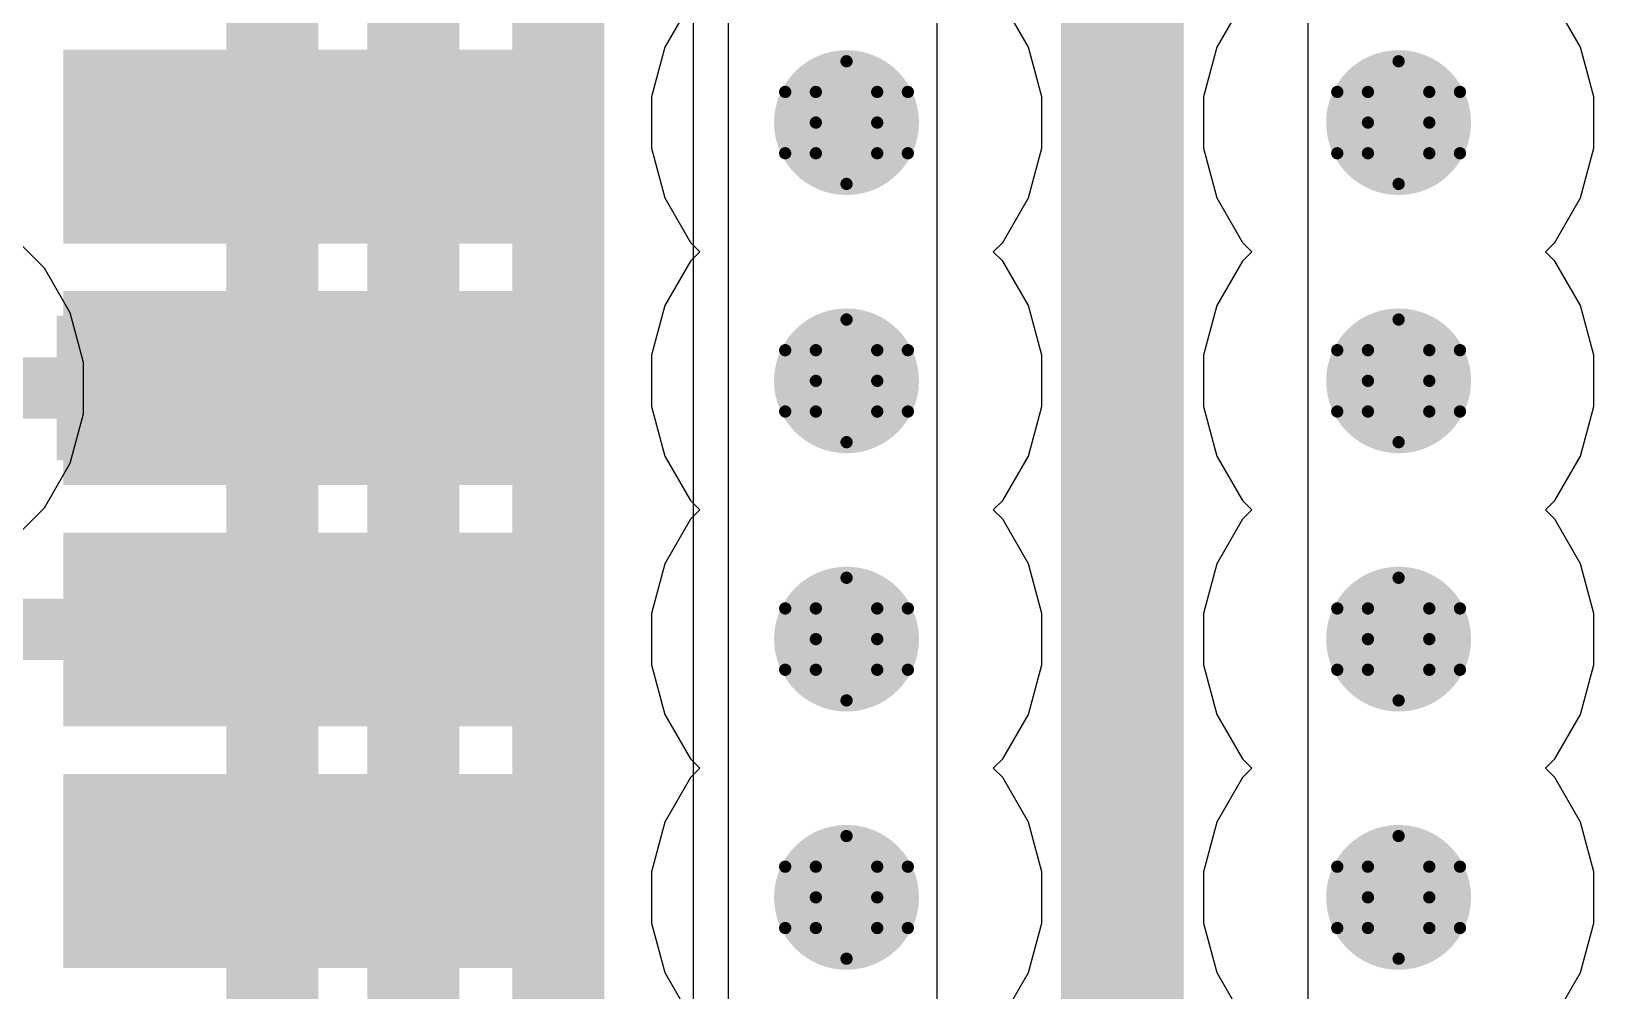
# Model space of a CAD drawing. Header units: inches. Extents: x -3 to 5437, y -3 to 5435.
# Drawn here: x 72.14 to 78.61, y 105.24 to 109.22 of the extents above; entities that cross this region are included whole.
import ezdxf

# ---------------------------------------------------------------- set-up
doc = ezdxf.new("R2010")
doc.units = ezdxf.units.IN
for name, color, linetype in [('Bottom Layer', 5, 'Continuous'), ('Drill Drawing', 1, 'Continuous'), ('GND', 16, 'Continuous'), ('PWR', 76, 'Continuous'), ('Top Layer', 1, 'Continuous'), ('Top Paste', 8, 'Continuous'), ('Top Solder', 216, 'Continuous'), ('Via Holes', 16, 'Continuous')]:
    doc.layers.add(name, color=color, linetype=linetype)

# ---------------------------------------------------------------- blocks, each defined once
blk = doc.blocks.new('A7672E__FASE__68')
at = {"layer": 'Top Layer'}
for points in [[(-10.69999892, 11.00000086), (-11.29999772, 11.00000086), (-11.29999772, 13.00000194), (-10.69999892, 13.00000194)], [(-9.69999838, 11.00000086), (-10.29999718, 11.00000086), (-10.29999718, 13.00000194), (-9.69999838, 13.00000194)], [(-8.699997839999998, 11.00000086), (-9.29999664, 11.00000086), (-9.29999664, 13.00000194), (-8.699997839999998, 13.00000194)], [(-7.6999973, 11.00000086), (-8.2999961, 11.00000086), (-8.2999961, 13.00000194), (-7.6999973, 13.00000194)]]:
    blk.add_hatch(color=1, dxfattribs=at).paths.add_polyline_path(points)
at = {"layer": 'Top Paste'}
for points in [[(-10.69999892, 11.00000086), (-11.29999772, 11.00000086), (-11.29999772, 13.00000194), (-10.69999892, 13.00000194)], [(-9.69999838, 11.00000086), (-10.29999718, 11.00000086), (-10.29999718, 13.00000194), (-9.69999838, 13.00000194)], [(-8.699997839999998, 11.00000086), (-9.29999664, 11.00000086), (-9.29999664, 13.00000194), (-8.699997839999998, 13.00000194)], [(-7.6999973, 11.00000086), (-8.2999961, 11.00000086), (-8.2999961, 13.00000194), (-7.6999973, 13.00000194)]]:
    blk.add_hatch(color=8, dxfattribs=at).paths.add_polyline_path(points)
at = {"layer": 'Top Solder'}
for points in [[(-10.59839892, 10.89840086), (-11.40159772, 10.89840086), (-11.40159772, 13.10160194), (-10.59839892, 13.10160194)], [(-9.598398379999999, 10.89840086), (-10.40159718, 10.89840086), (-10.40159718, 13.10160194), (-9.598398379999999, 13.10160194)], [(-8.598397839999999, 10.89840086), (-9.40159664, 10.89840086), (-9.40159664, 13.10160194), (-8.598397839999999, 13.10160194)], [(-7.5983973, 10.89840086), (-8.401596099999999, 10.89840086), (-8.401596099999999, 13.10160194), (-7.5983973, 13.10160194)]]:
    blk.add_hatch(color=216, dxfattribs=at).paths.add_polyline_path(points)

msp = doc.modelspace()

# ---------------------------------------------------------------- hatches: boundary and pattern name
at = {"layer": 'Bottom Layer'}
h = msp.add_hatch(color=5, dxfattribs=at)
edge = h.paths.add_edge_path()
edge.add_arc((75.51419999999999, 108.83947752), 0.2999994, 0, 360)
h = msp.add_hatch(color=5, dxfattribs=at)
edge = h.paths.add_edge_path()
edge.add_arc((77.8002, 108.83947752), 0.2999994, 0, 360)
h = msp.add_hatch(color=5, dxfattribs=at)
edge = h.paths.add_edge_path()
edge.add_arc((75.51419999999999, 107.76980224), 0.2999994, 0, 360)
h = msp.add_hatch(color=5, dxfattribs=at)
edge = h.paths.add_edge_path()
edge.add_arc((77.8002, 107.76980224), 0.2999994, 0, 360)
h = msp.add_hatch(color=5, dxfattribs=at)
edge = h.paths.add_edge_path()
edge.add_arc((75.51419999999999, 106.70012696), 0.2999994, 0, 360)
h = msp.add_hatch(color=5, dxfattribs=at)
edge = h.paths.add_edge_path()
edge.add_arc((77.8002, 106.70012696), 0.2999994, 0, 360)
h = msp.add_hatch(color=5, dxfattribs=at)
edge = h.paths.add_edge_path()
edge.add_arc((75.51419999999999, 105.63045168), 0.2999994, 0, 360)
h = msp.add_hatch(color=5, dxfattribs=at)
edge = h.paths.add_edge_path()
edge.add_arc((77.8002, 105.63045168), 0.2999994, 0, 360)
at = {"layer": 'GND'}
h = msp.add_hatch(color=16, dxfattribs=at)
edge = h.paths.add_edge_path()
edge.add_arc((75.51419999999999, 108.83947752), 0.2999994, 0, 360)
h = msp.add_hatch(color=16, dxfattribs=at)
edge = h.paths.add_edge_path()
edge.add_arc((77.8002, 108.83947752), 0.2999994, 0, 360)
h = msp.add_hatch(color=16, dxfattribs=at)
edge = h.paths.add_edge_path()
edge.add_arc((75.51419999999999, 107.76980224), 0.2999994, 0, 360)
h = msp.add_hatch(color=16, dxfattribs=at)
edge = h.paths.add_edge_path()
edge.add_arc((77.8002, 107.76980224), 0.2999994, 0, 360)
h = msp.add_hatch(color=16, dxfattribs=at)
edge = h.paths.add_edge_path()
edge.add_arc((75.51419999999999, 106.70012696), 0.2999994, 0, 360)
h = msp.add_hatch(color=16, dxfattribs=at)
edge = h.paths.add_edge_path()
edge.add_arc((77.8002, 106.70012696), 0.2999994, 0, 360)
h = msp.add_hatch(color=16, dxfattribs=at)
edge = h.paths.add_edge_path()
edge.add_arc((75.51419999999999, 105.63045168), 0.2999994, 0, 360)
h = msp.add_hatch(color=16, dxfattribs=at)
edge = h.paths.add_edge_path()
edge.add_arc((77.8002, 105.63045168), 0.2999994, 0, 360)
at = {"layer": 'PWR'}
h = msp.add_hatch(color=76, dxfattribs=at)
edge = h.paths.add_edge_path()
edge.add_arc((75.51419999999999, 108.83947752), 0.2999994, 0, 360)
h = msp.add_hatch(color=76, dxfattribs=at)
edge = h.paths.add_edge_path()
edge.add_arc((77.8002, 108.83947752), 0.2999994, 0, 360)
h = msp.add_hatch(color=76, dxfattribs=at)
edge = h.paths.add_edge_path()
edge.add_arc((75.51419999999999, 107.76980224), 0.2999994, 0, 360)
h = msp.add_hatch(color=76, dxfattribs=at)
edge = h.paths.add_edge_path()
edge.add_arc((77.8002, 107.76980224), 0.2999994, 0, 360)
h = msp.add_hatch(color=76, dxfattribs=at)
edge = h.paths.add_edge_path()
edge.add_arc((75.51419999999999, 106.70012696), 0.2999994, 0, 360)
h = msp.add_hatch(color=76, dxfattribs=at)
edge = h.paths.add_edge_path()
edge.add_arc((77.8002, 106.70012696), 0.2999994, 0, 360)
h = msp.add_hatch(color=76, dxfattribs=at)
edge = h.paths.add_edge_path()
edge.add_arc((75.51419999999999, 105.63045168), 0.2999994, 0, 360)
h = msp.add_hatch(color=76, dxfattribs=at)
edge = h.paths.add_edge_path()
edge.add_arc((77.8002, 105.63045168), 0.2999994, 0, 360)
at = {"layer": 'Top Layer'}
h = msp.add_hatch(color=1, dxfattribs=at)
edge = h.paths.add_edge_path()
edge.add_arc((75.51419999999999, 108.83947752), 0.2999994, 0, 360)
h = msp.add_hatch(color=1, dxfattribs=at)
edge = h.paths.add_edge_path()
edge.add_arc((77.8002, 108.83947752), 0.2999994, 0, 360)
h = msp.add_hatch(color=1, dxfattribs=at)
edge = h.paths.add_edge_path()
edge.add_arc((75.51419999999999, 107.76980224), 0.2999994, 0, 360)
h = msp.add_hatch(color=1, dxfattribs=at)
edge = h.paths.add_edge_path()
edge.add_arc((77.8002, 107.76980224), 0.2999994, 0, 360)
msp.add_hatch(color=1, dxfattribs=at).paths.add_polyline_path([(72.24423448, 108.04007602), (72.24423448, 107.44007722), (73.37303587999999, 107.44007722), (73.37303587999999, 108.04007602)])
h = msp.add_hatch(color=1, dxfattribs=at)
edge = h.paths.add_edge_path()
edge.add_arc((75.51419999999999, 106.70012696), 0.2999994, 0, 360)
h = msp.add_hatch(color=1, dxfattribs=at)
edge = h.paths.add_edge_path()
edge.add_arc((77.8002, 106.70012696), 0.2999994, 0, 360)
h = msp.add_hatch(color=1, dxfattribs=at)
edge = h.paths.add_edge_path()
edge.add_arc((75.51419999999999, 105.63045168), 0.2999994, 0, 360)
h = msp.add_hatch(color=1, dxfattribs=at)
edge = h.paths.add_edge_path()
edge.add_arc((77.8002, 105.63045168), 0.2999994, 0, 360)
at = {"layer": 'Via Holes'}
h = msp.add_hatch(color=7, dxfattribs=at)
edge = h.paths.add_edge_path()
edge.add_arc((75.51419999999999, 108.83947752), 0.1499997, 0, 360)
h = msp.add_hatch(color=7, dxfattribs=at)
edge = h.paths.add_edge_path()
edge.add_arc((77.8002, 108.83947752), 0.1499997, 0, 360)
h = msp.add_hatch(color=7, dxfattribs=at)
edge = h.paths.add_edge_path()
edge.add_arc((75.51419999999999, 107.76980224), 0.1499997, 0, 360)
h = msp.add_hatch(color=7, dxfattribs=at)
edge = h.paths.add_edge_path()
edge.add_arc((77.8002, 107.76980224), 0.1499997, 0, 360)
h = msp.add_hatch(color=7, dxfattribs=at)
edge = h.paths.add_edge_path()
edge.add_arc((75.51419999999999, 106.70012696), 0.1499997, 0, 360)
h = msp.add_hatch(color=7, dxfattribs=at)
edge = h.paths.add_edge_path()
edge.add_arc((77.8002, 106.70012696), 0.1499997, 0, 360)
h = msp.add_hatch(color=7, dxfattribs=at)
edge = h.paths.add_edge_path()
edge.add_arc((75.51419999999999, 105.63045168), 0.1499997, 0, 360)
h = msp.add_hatch(color=7, dxfattribs=at)
edge = h.paths.add_edge_path()
edge.add_arc((77.8002, 105.63045168), 0.1499997, 0, 360)

# ---------------------------------------------------------------- linework, layer by layer
at = {"layer": 'Bottom Layer'}
msp.add_line((75.02485884000001, 98.02453852), (75.02485884000001, 111.07655458), dxfattribs=at)
for points in [[(74.32033142, 97.73271537999999, 0.3809999999999999, 0.3809999999999999, 0), (74.32033142, 111.07655458, 0.3809999999999999, 0.3809999999999999, 0)], [(73.72091173999999, 97.39443818, 0.3809999999999999, 0.3809999999999999, 0), (73.72091173999999, 110.73881586, 0.3809999999999999, 0.3809999999999999, 0)], [(73.13616309999999, 87.2982506, 0.3809999999999999, 0.3809999999999999, 0), (73.13616309999999, 110.36139218, 0.3809999999999999, 0.3809999999999999, 0)]]:
    msp.add_lwpolyline(points, format="xyseb", dxfattribs=at)
at = {"layer": 'Drill Drawing'}
for points in [[(75.38719999999999, 108.96647752, 0.0508, 0.0508, 0), (75.51419999999999, 109.09347752, 0.0508, 0.0508, 0)], [(75.51419999999999, 109.09347752, 0.0508, 0.0508, 0), (75.6412, 108.96647752, 0.0508, 0.0508, 0)], [(77.6732, 108.96647752, 0.0508, 0.0508, 0), (77.8002, 109.09347752, 0.0508, 0.0508, 0)], [(77.8002, 109.09347752, 0.0508, 0.0508, 0), (77.9272, 108.96647752, 0.0508, 0.0508, 0)], [(75.2602, 108.96647752, 0.0508, 0.0508, 0), (75.38719999999999, 108.83947752, 0.0508, 0.0508, 0)], [(75.2602, 108.96647752, 0.0508, 0.0508, 0), (75.38719999999999, 108.96647752, 0.0508, 0.0508, 0)], [(75.6412, 108.96647752, 0.0508, 0.0508, 0), (75.7682, 108.96647752, 0.0508, 0.0508, 0)], [(75.6412, 108.83947752, 0.0508, 0.0508, 0), (75.7682, 108.96647752, 0.0508, 0.0508, 0)], [(77.5462, 108.96647752, 0.0508, 0.0508, 0), (77.6732, 108.83947752, 0.0508, 0.0508, 0)], [(77.5462, 108.96647752, 0.0508, 0.0508, 0), (77.6732, 108.96647752, 0.0508, 0.0508, 0)], [(77.9272, 108.96647752, 0.0508, 0.0508, 0), (78.0542, 108.96647752, 0.0508, 0.0508, 0)], [(77.9272, 108.83947752, 0.0508, 0.0508, 0), (78.0542, 108.96647752, 0.0508, 0.0508, 0)], [(75.2602, 108.71247752, 0.0508, 0.0508, 0), (75.38719999999999, 108.83947752, 0.0508, 0.0508, 0)], [(75.6412, 108.83947752, 0.0508, 0.0508, 0), (75.7682, 108.71247752, 0.0508, 0.0508, 0)], [(77.5462, 108.71247752, 0.0508, 0.0508, 0), (77.6732, 108.83947752, 0.0508, 0.0508, 0)], [(77.9272, 108.83947752, 0.0508, 0.0508, 0), (78.0542, 108.71247752, 0.0508, 0.0508, 0)], [(75.2602, 108.71247752, 0.0508, 0.0508, 0), (75.38719999999999, 108.71247752, 0.0508, 0.0508, 0)], [(75.38719999999999, 108.71247752, 0.0508, 0.0508, 0), (75.51419999999999, 108.58547752, 0.0508, 0.0508, 0)], [(75.51419999999999, 108.58547752, 0.0508, 0.0508, 0), (75.6412, 108.71247752, 0.0508, 0.0508, 0)], [(75.6412, 108.71247752, 0.0508, 0.0508, 0), (75.7682, 108.71247752, 0.0508, 0.0508, 0)], [(77.5462, 108.71247752, 0.0508, 0.0508, 0), (77.6732, 108.71247752, 0.0508, 0.0508, 0)], [(77.6732, 108.71247752, 0.0508, 0.0508, 0), (77.8002, 108.58547752, 0.0508, 0.0508, 0)], [(77.8002, 108.58547752, 0.0508, 0.0508, 0), (77.9272, 108.71247752, 0.0508, 0.0508, 0)], [(77.9272, 108.71247752, 0.0508, 0.0508, 0), (78.0542, 108.71247752, 0.0508, 0.0508, 0)], [(75.38719999999999, 107.89680224, 0.0508, 0.0508, 0), (75.51419999999999, 108.02380224, 0.0508, 0.0508, 0)], [(75.51419999999999, 108.02380224, 0.0508, 0.0508, 0), (75.6412, 107.89680224, 0.0508, 0.0508, 0)], [(77.6732, 107.89680224, 0.0508, 0.0508, 0), (77.8002, 108.02380224, 0.0508, 0.0508, 0)], [(77.8002, 108.02380224, 0.0508, 0.0508, 0), (77.9272, 107.89680224, 0.0508, 0.0508, 0)], [(75.2602, 107.89680224, 0.0508, 0.0508, 0), (75.38719999999999, 107.76980224, 0.0508, 0.0508, 0)], [(75.2602, 107.89680224, 0.0508, 0.0508, 0), (75.38719999999999, 107.89680224, 0.0508, 0.0508, 0)], [(75.6412, 107.89680224, 0.0508, 0.0508, 0), (75.7682, 107.89680224, 0.0508, 0.0508, 0)], [(75.6412, 107.76980224, 0.0508, 0.0508, 0), (75.7682, 107.89680224, 0.0508, 0.0508, 0)], [(77.5462, 107.89680224, 0.0508, 0.0508, 0), (77.6732, 107.76980224, 0.0508, 0.0508, 0)], [(77.5462, 107.89680224, 0.0508, 0.0508, 0), (77.6732, 107.89680224, 0.0508, 0.0508, 0)], [(77.9272, 107.89680224, 0.0508, 0.0508, 0), (78.0542, 107.89680224, 0.0508, 0.0508, 0)], [(77.9272, 107.76980224, 0.0508, 0.0508, 0), (78.0542, 107.89680224, 0.0508, 0.0508, 0)], [(75.2602, 107.64280224, 0.0508, 0.0508, 0), (75.38719999999999, 107.76980224, 0.0508, 0.0508, 0)], [(75.6412, 107.76980224, 0.0508, 0.0508, 0), (75.7682, 107.64280224, 0.0508, 0.0508, 0)], [(77.5462, 107.64280224, 0.0508, 0.0508, 0), (77.6732, 107.76980224, 0.0508, 0.0508, 0)], [(77.9272, 107.76980224, 0.0508, 0.0508, 0), (78.0542, 107.64280224, 0.0508, 0.0508, 0)], [(75.2602, 107.64280224, 0.0508, 0.0508, 0), (75.38719999999999, 107.64280224, 0.0508, 0.0508, 0)], [(75.38719999999999, 107.64280224, 0.0508, 0.0508, 0), (75.51419999999999, 107.51580224, 0.0508, 0.0508, 0)], [(75.51419999999999, 107.51580224, 0.0508, 0.0508, 0), (75.6412, 107.64280224, 0.0508, 0.0508, 0)], [(75.6412, 107.64280224, 0.0508, 0.0508, 0), (75.7682, 107.64280224, 0.0508, 0.0508, 0)], [(77.5462, 107.64280224, 0.0508, 0.0508, 0), (77.6732, 107.64280224, 0.0508, 0.0508, 0)], [(77.6732, 107.64280224, 0.0508, 0.0508, 0), (77.8002, 107.51580224, 0.0508, 0.0508, 0)], [(77.8002, 107.51580224, 0.0508, 0.0508, 0), (77.9272, 107.64280224, 0.0508, 0.0508, 0)], [(77.9272, 107.64280224, 0.0508, 0.0508, 0), (78.0542, 107.64280224, 0.0508, 0.0508, 0)], [(75.38719999999999, 106.82712696, 0.0508, 0.0508, 0), (75.51419999999999, 106.95412696, 0.0508, 0.0508, 0)], [(75.51419999999999, 106.95412696, 0.0508, 0.0508, 0), (75.6412, 106.82712696, 0.0508, 0.0508, 0)], [(77.6732, 106.82712696, 0.0508, 0.0508, 0), (77.8002, 106.95412696, 0.0508, 0.0508, 0)], [(77.8002, 106.95412696, 0.0508, 0.0508, 0), (77.9272, 106.82712696, 0.0508, 0.0508, 0)], [(75.2602, 106.82712696, 0.0508, 0.0508, 0), (75.38719999999999, 106.70012696, 0.0508, 0.0508, 0)], [(75.2602, 106.82712696, 0.0508, 0.0508, 0), (75.38719999999999, 106.82712696, 0.0508, 0.0508, 0)], [(75.6412, 106.82712696, 0.0508, 0.0508, 0), (75.7682, 106.82712696, 0.0508, 0.0508, 0)], [(75.6412, 106.70012696, 0.0508, 0.0508, 0), (75.7682, 106.82712696, 0.0508, 0.0508, 0)], [(77.5462, 106.82712696, 0.0508, 0.0508, 0), (77.6732, 106.70012696, 0.0508, 0.0508, 0)], [(77.5462, 106.82712696, 0.0508, 0.0508, 0), (77.6732, 106.82712696, 0.0508, 0.0508, 0)], [(77.9272, 106.82712696, 0.0508, 0.0508, 0), (78.0542, 106.82712696, 0.0508, 0.0508, 0)], [(77.9272, 106.70012696, 0.0508, 0.0508, 0), (78.0542, 106.82712696, 0.0508, 0.0508, 0)], [(75.2602, 106.57312696, 0.0508, 0.0508, 0), (75.38719999999999, 106.70012696, 0.0508, 0.0508, 0)], [(75.6412, 106.70012696, 0.0508, 0.0508, 0), (75.7682, 106.57312696, 0.0508, 0.0508, 0)], [(77.5462, 106.57312696, 0.0508, 0.0508, 0), (77.6732, 106.70012696, 0.0508, 0.0508, 0)], [(77.9272, 106.70012696, 0.0508, 0.0508, 0), (78.0542, 106.57312696, 0.0508, 0.0508, 0)], [(75.2602, 106.57312696, 0.0508, 0.0508, 0), (75.38719999999999, 106.57312696, 0.0508, 0.0508, 0)], [(75.38719999999999, 106.57312696, 0.0508, 0.0508, 0), (75.51419999999999, 106.44612696, 0.0508, 0.0508, 0)], [(75.51419999999999, 106.44612696, 0.0508, 0.0508, 0), (75.6412, 106.57312696, 0.0508, 0.0508, 0)], [(75.6412, 106.57312696, 0.0508, 0.0508, 0), (75.7682, 106.57312696, 0.0508, 0.0508, 0)], [(77.5462, 106.57312696, 0.0508, 0.0508, 0), (77.6732, 106.57312696, 0.0508, 0.0508, 0)], [(77.6732, 106.57312696, 0.0508, 0.0508, 0), (77.8002, 106.44612696, 0.0508, 0.0508, 0)], [(77.8002, 106.44612696, 0.0508, 0.0508, 0), (77.9272, 106.57312696, 0.0508, 0.0508, 0)], [(77.9272, 106.57312696, 0.0508, 0.0508, 0), (78.0542, 106.57312696, 0.0508, 0.0508, 0)], [(75.38719999999999, 105.75745168, 0.0508, 0.0508, 0), (75.51419999999999, 105.88445168, 0.0508, 0.0508, 0)], [(75.51419999999999, 105.88445168, 0.0508, 0.0508, 0), (75.6412, 105.75745168, 0.0508, 0.0508, 0)], [(77.6732, 105.75745168, 0.0508, 0.0508, 0), (77.8002, 105.88445168, 0.0508, 0.0508, 0)], [(77.8002, 105.88445168, 0.0508, 0.0508, 0), (77.9272, 105.75745168, 0.0508, 0.0508, 0)], [(75.2602, 105.75745168, 0.0508, 0.0508, 0), (75.38719999999999, 105.63045168, 0.0508, 0.0508, 0)], [(75.2602, 105.75745168, 0.0508, 0.0508, 0), (75.38719999999999, 105.75745168, 0.0508, 0.0508, 0)], [(75.6412, 105.75745168, 0.0508, 0.0508, 0), (75.7682, 105.75745168, 0.0508, 0.0508, 0)], [(75.6412, 105.63045168, 0.0508, 0.0508, 0), (75.7682, 105.75745168, 0.0508, 0.0508, 0)], [(77.5462, 105.75745168, 0.0508, 0.0508, 0), (77.6732, 105.63045168, 0.0508, 0.0508, 0)], [(77.5462, 105.75745168, 0.0508, 0.0508, 0), (77.6732, 105.75745168, 0.0508, 0.0508, 0)], [(77.9272, 105.75745168, 0.0508, 0.0508, 0), (78.0542, 105.75745168, 0.0508, 0.0508, 0)], [(77.9272, 105.63045168, 0.0508, 0.0508, 0), (78.0542, 105.75745168, 0.0508, 0.0508, 0)], [(75.2602, 105.50345168, 0.0508, 0.0508, 0), (75.38719999999999, 105.63045168, 0.0508, 0.0508, 0)], [(75.6412, 105.63045168, 0.0508, 0.0508, 0), (75.7682, 105.50345168, 0.0508, 0.0508, 0)], [(77.5462, 105.50345168, 0.0508, 0.0508, 0), (77.6732, 105.63045168, 0.0508, 0.0508, 0)], [(77.9272, 105.63045168, 0.0508, 0.0508, 0), (78.0542, 105.50345168, 0.0508, 0.0508, 0)], [(75.2602, 105.50345168, 0.0508, 0.0508, 0), (75.38719999999999, 105.50345168, 0.0508, 0.0508, 0)], [(75.38719999999999, 105.50345168, 0.0508, 0.0508, 0), (75.51419999999999, 105.37645168, 0.0508, 0.0508, 0)], [(75.51419999999999, 105.37645168, 0.0508, 0.0508, 0), (75.6412, 105.50345168, 0.0508, 0.0508, 0)], [(75.6412, 105.50345168, 0.0508, 0.0508, 0), (75.7682, 105.50345168, 0.0508, 0.0508, 0)], [(77.5462, 105.50345168, 0.0508, 0.0508, 0), (77.6732, 105.50345168, 0.0508, 0.0508, 0)], [(77.6732, 105.50345168, 0.0508, 0.0508, 0), (77.8002, 105.37645168, 0.0508, 0.0508, 0)], [(77.8002, 105.37645168, 0.0508, 0.0508, 0), (77.9272, 105.50345168, 0.0508, 0.0508, 0)], [(77.9272, 105.50345168, 0.0508, 0.0508, 0), (78.0542, 105.50345168, 0.0508, 0.0508, 0)]]:
    msp.add_lwpolyline(points, format="xyseb", dxfattribs=at)
for points in [[(75.5015, 109.09347752, 0.0254, 0.0254, 1), (75.5269, 109.09347752, 0.0254, 0.0254, 1)], [(75.5015, 109.09347752, 0.0254, 0.0254, 1), (75.5269, 109.09347752, 0.0254, 0.0254, 1)], [(77.7875, 109.09347752, 0.0254, 0.0254, 1), (77.8129, 109.09347752, 0.0254, 0.0254, 1)], [(77.7875, 109.09347752, 0.0254, 0.0254, 1), (77.8129, 109.09347752, 0.0254, 0.0254, 1)], [(75.24749999999999, 108.96647752, 0.0254, 0.0254, 1), (75.27289999999999, 108.96647752, 0.0254, 0.0254, 1)], [(75.24749999999999, 108.96647752, 0.0254, 0.0254, 1), (75.27289999999999, 108.96647752, 0.0254, 0.0254, 1)], [(75.3745, 108.96647752, 0.0254, 0.0254, 1), (75.3999, 108.96647752, 0.0254, 0.0254, 1)], [(75.3745, 108.96647752, 0.0254, 0.0254, 1), (75.3999, 108.96647752, 0.0254, 0.0254, 1)], [(75.6285, 108.96647752, 0.0254, 0.0254, 1), (75.6539, 108.96647752, 0.0254, 0.0254, 1)], [(75.6285, 108.96647752, 0.0254, 0.0254, 1), (75.6539, 108.96647752, 0.0254, 0.0254, 1)], [(75.7555, 108.96647752, 0.0254, 0.0254, 1), (75.78089999999999, 108.96647752, 0.0254, 0.0254, 1)], [(75.7555, 108.96647752, 0.0254, 0.0254, 1), (75.78089999999999, 108.96647752, 0.0254, 0.0254, 1)], [(77.5335, 108.96647752, 0.0254, 0.0254, 1), (77.5589, 108.96647752, 0.0254, 0.0254, 1)], [(77.5335, 108.96647752, 0.0254, 0.0254, 1), (77.5589, 108.96647752, 0.0254, 0.0254, 1)], [(77.6605, 108.96647752, 0.0254, 0.0254, 1), (77.68589999999999, 108.96647752, 0.0254, 0.0254, 1)], [(77.6605, 108.96647752, 0.0254, 0.0254, 1), (77.68589999999999, 108.96647752, 0.0254, 0.0254, 1)], [(77.91449999999999, 108.96647752, 0.0254, 0.0254, 1), (77.9399, 108.96647752, 0.0254, 0.0254, 1)], [(77.91449999999999, 108.96647752, 0.0254, 0.0254, 1), (77.9399, 108.96647752, 0.0254, 0.0254, 1)], [(78.04149999999998, 108.96647752, 0.0254, 0.0254, 1), (78.0669, 108.96647752, 0.0254, 0.0254, 1)], [(78.04149999999998, 108.96647752, 0.0254, 0.0254, 1), (78.0669, 108.96647752, 0.0254, 0.0254, 1)], [(75.3745, 108.83947752, 0.0254, 0.0254, 1), (75.3999, 108.83947752, 0.0254, 0.0254, 1)], [(75.3745, 108.83947752, 0.0254, 0.0254, 1), (75.3999, 108.83947752, 0.0254, 0.0254, 1)], [(75.6285, 108.83947752, 0.0254, 0.0254, 1), (75.6539, 108.83947752, 0.0254, 0.0254, 1)], [(75.6285, 108.83947752, 0.0254, 0.0254, 1), (75.6539, 108.83947752, 0.0254, 0.0254, 1)], [(77.6605, 108.83947752, 0.0254, 0.0254, 1), (77.68589999999999, 108.83947752, 0.0254, 0.0254, 1)], [(77.6605, 108.83947752, 0.0254, 0.0254, 1), (77.68589999999999, 108.83947752, 0.0254, 0.0254, 1)], [(77.91449999999999, 108.83947752, 0.0254, 0.0254, 1), (77.9399, 108.83947752, 0.0254, 0.0254, 1)], [(77.91449999999999, 108.83947752, 0.0254, 0.0254, 1), (77.9399, 108.83947752, 0.0254, 0.0254, 1)], [(75.24749999999999, 108.71247752, 0.0254, 0.0254, 1), (75.27289999999999, 108.71247752, 0.0254, 0.0254, 1)], [(75.24749999999999, 108.71247752, 0.0254, 0.0254, 1), (75.27289999999999, 108.71247752, 0.0254, 0.0254, 1)], [(75.3745, 108.71247752, 0.0254, 0.0254, 1), (75.3999, 108.71247752, 0.0254, 0.0254, 1)], [(75.3745, 108.71247752, 0.0254, 0.0254, 1), (75.3999, 108.71247752, 0.0254, 0.0254, 1)], [(75.6285, 108.71247752, 0.0254, 0.0254, 1), (75.6539, 108.71247752, 0.0254, 0.0254, 1)], [(75.6285, 108.71247752, 0.0254, 0.0254, 1), (75.6539, 108.71247752, 0.0254, 0.0254, 1)], [(75.7555, 108.71247752, 0.0254, 0.0254, 1), (75.78089999999999, 108.71247752, 0.0254, 0.0254, 1)], [(75.7555, 108.71247752, 0.0254, 0.0254, 1), (75.78089999999999, 108.71247752, 0.0254, 0.0254, 1)], [(77.5335, 108.71247752, 0.0254, 0.0254, 1), (77.5589, 108.71247752, 0.0254, 0.0254, 1)], [(77.5335, 108.71247752, 0.0254, 0.0254, 1), (77.5589, 108.71247752, 0.0254, 0.0254, 1)], [(77.6605, 108.71247752, 0.0254, 0.0254, 1), (77.68589999999999, 108.71247752, 0.0254, 0.0254, 1)], [(77.6605, 108.71247752, 0.0254, 0.0254, 1), (77.68589999999999, 108.71247752, 0.0254, 0.0254, 1)], [(77.91449999999999, 108.71247752, 0.0254, 0.0254, 1), (77.9399, 108.71247752, 0.0254, 0.0254, 1)], [(77.91449999999999, 108.71247752, 0.0254, 0.0254, 1), (77.9399, 108.71247752, 0.0254, 0.0254, 1)], [(78.04149999999998, 108.71247752, 0.0254, 0.0254, 1), (78.0669, 108.71247752, 0.0254, 0.0254, 1)], [(78.04149999999998, 108.71247752, 0.0254, 0.0254, 1), (78.0669, 108.71247752, 0.0254, 0.0254, 1)], [(75.5015, 108.58547752, 0.0254, 0.0254, 1), (75.5269, 108.58547752, 0.0254, 0.0254, 1)], [(75.5015, 108.58547752, 0.0254, 0.0254, 1), (75.5269, 108.58547752, 0.0254, 0.0254, 1)], [(77.7875, 108.58547752, 0.0254, 0.0254, 1), (77.8129, 108.58547752, 0.0254, 0.0254, 1)], [(77.7875, 108.58547752, 0.0254, 0.0254, 1), (77.8129, 108.58547752, 0.0254, 0.0254, 1)], [(75.5015, 108.02380224, 0.0254, 0.0254, 1), (75.5269, 108.02380224, 0.0254, 0.0254, 1)], [(75.5015, 108.02380224, 0.0254, 0.0254, 1), (75.5269, 108.02380224, 0.0254, 0.0254, 1)], [(77.7875, 108.02380224, 0.0254, 0.0254, 1), (77.8129, 108.02380224, 0.0254, 0.0254, 1)], [(77.7875, 108.02380224, 0.0254, 0.0254, 1), (77.8129, 108.02380224, 0.0254, 0.0254, 1)], [(75.24749999999999, 107.89680224, 0.0254, 0.0254, 1), (75.27289999999999, 107.89680224, 0.0254, 0.0254, 1)], [(75.24749999999999, 107.89680224, 0.0254, 0.0254, 1), (75.27289999999999, 107.89680224, 0.0254, 0.0254, 1)], [(75.3745, 107.89680224, 0.0254, 0.0254, 1), (75.3999, 107.89680224, 0.0254, 0.0254, 1)], [(75.3745, 107.89680224, 0.0254, 0.0254, 1), (75.3999, 107.89680224, 0.0254, 0.0254, 1)], [(75.6285, 107.89680224, 0.0254, 0.0254, 1), (75.6539, 107.89680224, 0.0254, 0.0254, 1)], [(75.6285, 107.89680224, 0.0254, 0.0254, 1), (75.6539, 107.89680224, 0.0254, 0.0254, 1)], [(75.7555, 107.89680224, 0.0254, 0.0254, 1), (75.78089999999999, 107.89680224, 0.0254, 0.0254, 1)], [(75.7555, 107.89680224, 0.0254, 0.0254, 1), (75.78089999999999, 107.89680224, 0.0254, 0.0254, 1)], [(77.5335, 107.89680224, 0.0254, 0.0254, 1), (77.5589, 107.89680224, 0.0254, 0.0254, 1)], [(77.5335, 107.89680224, 0.0254, 0.0254, 1), (77.5589, 107.89680224, 0.0254, 0.0254, 1)], [(77.6605, 107.89680224, 0.0254, 0.0254, 1), (77.68589999999999, 107.89680224, 0.0254, 0.0254, 1)], [(77.6605, 107.89680224, 0.0254, 0.0254, 1), (77.68589999999999, 107.89680224, 0.0254, 0.0254, 1)], [(77.91449999999999, 107.89680224, 0.0254, 0.0254, 1), (77.9399, 107.89680224, 0.0254, 0.0254, 1)], [(77.91449999999999, 107.89680224, 0.0254, 0.0254, 1), (77.9399, 107.89680224, 0.0254, 0.0254, 1)], [(78.04149999999998, 107.89680224, 0.0254, 0.0254, 1), (78.0669, 107.89680224, 0.0254, 0.0254, 1)], [(78.04149999999998, 107.89680224, 0.0254, 0.0254, 1), (78.0669, 107.89680224, 0.0254, 0.0254, 1)], [(75.3745, 107.76980224, 0.0254, 0.0254, 1), (75.3999, 107.76980224, 0.0254, 0.0254, 1)], [(75.3745, 107.76980224, 0.0254, 0.0254, 1), (75.3999, 107.76980224, 0.0254, 0.0254, 1)], [(75.6285, 107.76980224, 0.0254, 0.0254, 1), (75.6539, 107.76980224, 0.0254, 0.0254, 1)], [(75.6285, 107.76980224, 0.0254, 0.0254, 1), (75.6539, 107.76980224, 0.0254, 0.0254, 1)], [(77.6605, 107.76980224, 0.0254, 0.0254, 1), (77.68589999999999, 107.76980224, 0.0254, 0.0254, 1)], [(77.6605, 107.76980224, 0.0254, 0.0254, 1), (77.68589999999999, 107.76980224, 0.0254, 0.0254, 1)], [(77.91449999999999, 107.76980224, 0.0254, 0.0254, 1), (77.9399, 107.76980224, 0.0254, 0.0254, 1)], [(77.91449999999999, 107.76980224, 0.0254, 0.0254, 1), (77.9399, 107.76980224, 0.0254, 0.0254, 1)], [(75.24749999999999, 107.64280224, 0.0254, 0.0254, 1), (75.27289999999999, 107.64280224, 0.0254, 0.0254, 1)], [(75.24749999999999, 107.64280224, 0.0254, 0.0254, 1), (75.27289999999999, 107.64280224, 0.0254, 0.0254, 1)], [(75.3745, 107.64280224, 0.0254, 0.0254, 1), (75.3999, 107.64280224, 0.0254, 0.0254, 1)], [(75.3745, 107.64280224, 0.0254, 0.0254, 1), (75.3999, 107.64280224, 0.0254, 0.0254, 1)], [(75.6285, 107.64280224, 0.0254, 0.0254, 1), (75.6539, 107.64280224, 0.0254, 0.0254, 1)], [(75.6285, 107.64280224, 0.0254, 0.0254, 1), (75.6539, 107.64280224, 0.0254, 0.0254, 1)], [(75.7555, 107.64280224, 0.0254, 0.0254, 1), (75.78089999999999, 107.64280224, 0.0254, 0.0254, 1)], [(75.7555, 107.64280224, 0.0254, 0.0254, 1), (75.78089999999999, 107.64280224, 0.0254, 0.0254, 1)], [(77.5335, 107.64280224, 0.0254, 0.0254, 1), (77.5589, 107.64280224, 0.0254, 0.0254, 1)], [(77.5335, 107.64280224, 0.0254, 0.0254, 1), (77.5589, 107.64280224, 0.0254, 0.0254, 1)], [(77.6605, 107.64280224, 0.0254, 0.0254, 1), (77.68589999999999, 107.64280224, 0.0254, 0.0254, 1)], [(77.6605, 107.64280224, 0.0254, 0.0254, 1), (77.68589999999999, 107.64280224, 0.0254, 0.0254, 1)], [(77.91449999999999, 107.64280224, 0.0254, 0.0254, 1), (77.9399, 107.64280224, 0.0254, 0.0254, 1)], [(77.91449999999999, 107.64280224, 0.0254, 0.0254, 1), (77.9399, 107.64280224, 0.0254, 0.0254, 1)], [(78.04149999999998, 107.64280224, 0.0254, 0.0254, 1), (78.0669, 107.64280224, 0.0254, 0.0254, 1)], [(78.04149999999998, 107.64280224, 0.0254, 0.0254, 1), (78.0669, 107.64280224, 0.0254, 0.0254, 1)], [(75.5015, 107.51580224, 0.0254, 0.0254, 1), (75.5269, 107.51580224, 0.0254, 0.0254, 1)], [(75.5015, 107.51580224, 0.0254, 0.0254, 1), (75.5269, 107.51580224, 0.0254, 0.0254, 1)], [(77.7875, 107.51580224, 0.0254, 0.0254, 1), (77.8129, 107.51580224, 0.0254, 0.0254, 1)], [(77.7875, 107.51580224, 0.0254, 0.0254, 1), (77.8129, 107.51580224, 0.0254, 0.0254, 1)], [(75.5015, 106.95412696, 0.0254, 0.0254, 1), (75.5269, 106.95412696, 0.0254, 0.0254, 1)], [(75.5015, 106.95412696, 0.0254, 0.0254, 1), (75.5269, 106.95412696, 0.0254, 0.0254, 1)], [(77.7875, 106.95412696, 0.0254, 0.0254, 1), (77.8129, 106.95412696, 0.0254, 0.0254, 1)], [(77.7875, 106.95412696, 0.0254, 0.0254, 1), (77.8129, 106.95412696, 0.0254, 0.0254, 1)], [(75.24749999999999, 106.82712696, 0.0254, 0.0254, 1), (75.27289999999999, 106.82712696, 0.0254, 0.0254, 1)], [(75.24749999999999, 106.82712696, 0.0254, 0.0254, 1), (75.27289999999999, 106.82712696, 0.0254, 0.0254, 1)], [(75.3745, 106.82712696, 0.0254, 0.0254, 1), (75.3999, 106.82712696, 0.0254, 0.0254, 1)], [(75.3745, 106.82712696, 0.0254, 0.0254, 1), (75.3999, 106.82712696, 0.0254, 0.0254, 1)], [(75.6285, 106.82712696, 0.0254, 0.0254, 1), (75.6539, 106.82712696, 0.0254, 0.0254, 1)], [(75.6285, 106.82712696, 0.0254, 0.0254, 1), (75.6539, 106.82712696, 0.0254, 0.0254, 1)], [(75.7555, 106.82712696, 0.0254, 0.0254, 1), (75.78089999999999, 106.82712696, 0.0254, 0.0254, 1)], [(75.7555, 106.82712696, 0.0254, 0.0254, 1), (75.78089999999999, 106.82712696, 0.0254, 0.0254, 1)], [(77.5335, 106.82712696, 0.0254, 0.0254, 1), (77.5589, 106.82712696, 0.0254, 0.0254, 1)], [(77.5335, 106.82712696, 0.0254, 0.0254, 1), (77.5589, 106.82712696, 0.0254, 0.0254, 1)], [(77.6605, 106.82712696, 0.0254, 0.0254, 1), (77.68589999999999, 106.82712696, 0.0254, 0.0254, 1)], [(77.6605, 106.82712696, 0.0254, 0.0254, 1), (77.68589999999999, 106.82712696, 0.0254, 0.0254, 1)], [(77.91449999999999, 106.82712696, 0.0254, 0.0254, 1), (77.9399, 106.82712696, 0.0254, 0.0254, 1)], [(77.91449999999999, 106.82712696, 0.0254, 0.0254, 1), (77.9399, 106.82712696, 0.0254, 0.0254, 1)], [(78.04149999999998, 106.82712696, 0.0254, 0.0254, 1), (78.0669, 106.82712696, 0.0254, 0.0254, 1)], [(78.04149999999998, 106.82712696, 0.0254, 0.0254, 1), (78.0669, 106.82712696, 0.0254, 0.0254, 1)], [(75.3745, 106.70012696, 0.0254, 0.0254, 1), (75.3999, 106.70012696, 0.0254, 0.0254, 1)], [(75.3745, 106.70012696, 0.0254, 0.0254, 1), (75.3999, 106.70012696, 0.0254, 0.0254, 1)], [(75.6285, 106.70012696, 0.0254, 0.0254, 1), (75.6539, 106.70012696, 0.0254, 0.0254, 1)], [(75.6285, 106.70012696, 0.0254, 0.0254, 1), (75.6539, 106.70012696, 0.0254, 0.0254, 1)], [(77.6605, 106.70012696, 0.0254, 0.0254, 1), (77.68589999999999, 106.70012696, 0.0254, 0.0254, 1)], [(77.6605, 106.70012696, 0.0254, 0.0254, 1), (77.68589999999999, 106.70012696, 0.0254, 0.0254, 1)], [(77.91449999999999, 106.70012696, 0.0254, 0.0254, 1), (77.9399, 106.70012696, 0.0254, 0.0254, 1)], [(77.91449999999999, 106.70012696, 0.0254, 0.0254, 1), (77.9399, 106.70012696, 0.0254, 0.0254, 1)], [(75.24749999999999, 106.57312696, 0.0254, 0.0254, 1), (75.27289999999999, 106.57312696, 0.0254, 0.0254, 1)], [(75.24749999999999, 106.57312696, 0.0254, 0.0254, 1), (75.27289999999999, 106.57312696, 0.0254, 0.0254, 1)], [(75.3745, 106.57312696, 0.0254, 0.0254, 1), (75.3999, 106.57312696, 0.0254, 0.0254, 1)], [(75.3745, 106.57312696, 0.0254, 0.0254, 1), (75.3999, 106.57312696, 0.0254, 0.0254, 1)], [(75.6285, 106.57312696, 0.0254, 0.0254, 1), (75.6539, 106.57312696, 0.0254, 0.0254, 1)], [(75.6285, 106.57312696, 0.0254, 0.0254, 1), (75.6539, 106.57312696, 0.0254, 0.0254, 1)], [(75.7555, 106.57312696, 0.0254, 0.0254, 1), (75.78089999999999, 106.57312696, 0.0254, 0.0254, 1)], [(75.7555, 106.57312696, 0.0254, 0.0254, 1), (75.78089999999999, 106.57312696, 0.0254, 0.0254, 1)], [(77.5335, 106.57312696, 0.0254, 0.0254, 1), (77.5589, 106.57312696, 0.0254, 0.0254, 1)], [(77.5335, 106.57312696, 0.0254, 0.0254, 1), (77.5589, 106.57312696, 0.0254, 0.0254, 1)], [(77.6605, 106.57312696, 0.0254, 0.0254, 1), (77.68589999999999, 106.57312696, 0.0254, 0.0254, 1)], [(77.6605, 106.57312696, 0.0254, 0.0254, 1), (77.68589999999999, 106.57312696, 0.0254, 0.0254, 1)], [(77.91449999999999, 106.57312696, 0.0254, 0.0254, 1), (77.9399, 106.57312696, 0.0254, 0.0254, 1)], [(77.91449999999999, 106.57312696, 0.0254, 0.0254, 1), (77.9399, 106.57312696, 0.0254, 0.0254, 1)], [(78.04149999999998, 106.57312696, 0.0254, 0.0254, 1), (78.0669, 106.57312696, 0.0254, 0.0254, 1)], [(78.04149999999998, 106.57312696, 0.0254, 0.0254, 1), (78.0669, 106.57312696, 0.0254, 0.0254, 1)], [(75.5015, 106.44612696, 0.0254, 0.0254, 1), (75.5269, 106.44612696, 0.0254, 0.0254, 1)], [(75.5015, 106.44612696, 0.0254, 0.0254, 1), (75.5269, 106.44612696, 0.0254, 0.0254, 1)], [(77.7875, 106.44612696, 0.0254, 0.0254, 1), (77.8129, 106.44612696, 0.0254, 0.0254, 1)], [(77.7875, 106.44612696, 0.0254, 0.0254, 1), (77.8129, 106.44612696, 0.0254, 0.0254, 1)], [(75.5015, 105.88445168, 0.0254, 0.0254, 1), (75.5269, 105.88445168, 0.0254, 0.0254, 1)], [(75.5015, 105.88445168, 0.0254, 0.0254, 1), (75.5269, 105.88445168, 0.0254, 0.0254, 1)], [(77.7875, 105.88445168, 0.0254, 0.0254, 1), (77.8129, 105.88445168, 0.0254, 0.0254, 1)], [(77.7875, 105.88445168, 0.0254, 0.0254, 1), (77.8129, 105.88445168, 0.0254, 0.0254, 1)], [(75.24749999999999, 105.75745168, 0.0254, 0.0254, 1), (75.27289999999999, 105.75745168, 0.0254, 0.0254, 1)], [(75.24749999999999, 105.75745168, 0.0254, 0.0254, 1), (75.27289999999999, 105.75745168, 0.0254, 0.0254, 1)], [(75.3745, 105.75745168, 0.0254, 0.0254, 1), (75.3999, 105.75745168, 0.0254, 0.0254, 1)], [(75.3745, 105.75745168, 0.0254, 0.0254, 1), (75.3999, 105.75745168, 0.0254, 0.0254, 1)], [(75.6285, 105.75745168, 0.0254, 0.0254, 1), (75.6539, 105.75745168, 0.0254, 0.0254, 1)], [(75.6285, 105.75745168, 0.0254, 0.0254, 1), (75.6539, 105.75745168, 0.0254, 0.0254, 1)], [(75.7555, 105.75745168, 0.0254, 0.0254, 1), (75.78089999999999, 105.75745168, 0.0254, 0.0254, 1)], [(75.7555, 105.75745168, 0.0254, 0.0254, 1), (75.78089999999999, 105.75745168, 0.0254, 0.0254, 1)], [(77.5335, 105.75745168, 0.0254, 0.0254, 1), (77.5589, 105.75745168, 0.0254, 0.0254, 1)], [(77.5335, 105.75745168, 0.0254, 0.0254, 1), (77.5589, 105.75745168, 0.0254, 0.0254, 1)], [(77.6605, 105.75745168, 0.0254, 0.0254, 1), (77.68589999999999, 105.75745168, 0.0254, 0.0254, 1)], [(77.6605, 105.75745168, 0.0254, 0.0254, 1), (77.68589999999999, 105.75745168, 0.0254, 0.0254, 1)], [(77.91449999999999, 105.75745168, 0.0254, 0.0254, 1), (77.9399, 105.75745168, 0.0254, 0.0254, 1)], [(77.91449999999999, 105.75745168, 0.0254, 0.0254, 1), (77.9399, 105.75745168, 0.0254, 0.0254, 1)], [(78.04149999999998, 105.75745168, 0.0254, 0.0254, 1), (78.0669, 105.75745168, 0.0254, 0.0254, 1)], [(78.04149999999998, 105.75745168, 0.0254, 0.0254, 1), (78.0669, 105.75745168, 0.0254, 0.0254, 1)], [(75.3745, 105.63045168, 0.0254, 0.0254, 1), (75.3999, 105.63045168, 0.0254, 0.0254, 1)], [(75.3745, 105.63045168, 0.0254, 0.0254, 1), (75.3999, 105.63045168, 0.0254, 0.0254, 1)], [(75.6285, 105.63045168, 0.0254, 0.0254, 1), (75.6539, 105.63045168, 0.0254, 0.0254, 1)], [(75.6285, 105.63045168, 0.0254, 0.0254, 1), (75.6539, 105.63045168, 0.0254, 0.0254, 1)], [(77.6605, 105.63045168, 0.0254, 0.0254, 1), (77.68589999999999, 105.63045168, 0.0254, 0.0254, 1)], [(77.6605, 105.63045168, 0.0254, 0.0254, 1), (77.68589999999999, 105.63045168, 0.0254, 0.0254, 1)], [(77.91449999999999, 105.63045168, 0.0254, 0.0254, 1), (77.9399, 105.63045168, 0.0254, 0.0254, 1)], [(77.91449999999999, 105.63045168, 0.0254, 0.0254, 1), (77.9399, 105.63045168, 0.0254, 0.0254, 1)], [(75.24749999999999, 105.50345168, 0.0254, 0.0254, 1), (75.27289999999999, 105.50345168, 0.0254, 0.0254, 1)], [(75.24749999999999, 105.50345168, 0.0254, 0.0254, 1), (75.27289999999999, 105.50345168, 0.0254, 0.0254, 1)], [(75.3745, 105.50345168, 0.0254, 0.0254, 1), (75.3999, 105.50345168, 0.0254, 0.0254, 1)], [(75.3745, 105.50345168, 0.0254, 0.0254, 1), (75.3999, 105.50345168, 0.0254, 0.0254, 1)], [(75.6285, 105.50345168, 0.0254, 0.0254, 1), (75.6539, 105.50345168, 0.0254, 0.0254, 1)], [(75.6285, 105.50345168, 0.0254, 0.0254, 1), (75.6539, 105.50345168, 0.0254, 0.0254, 1)], [(75.7555, 105.50345168, 0.0254, 0.0254, 1), (75.78089999999999, 105.50345168, 0.0254, 0.0254, 1)], [(75.7555, 105.50345168, 0.0254, 0.0254, 1), (75.78089999999999, 105.50345168, 0.0254, 0.0254, 1)], [(77.5335, 105.50345168, 0.0254, 0.0254, 1), (77.5589, 105.50345168, 0.0254, 0.0254, 1)], [(77.5335, 105.50345168, 0.0254, 0.0254, 1), (77.5589, 105.50345168, 0.0254, 0.0254, 1)], [(77.6605, 105.50345168, 0.0254, 0.0254, 1), (77.68589999999999, 105.50345168, 0.0254, 0.0254, 1)], [(77.6605, 105.50345168, 0.0254, 0.0254, 1), (77.68589999999999, 105.50345168, 0.0254, 0.0254, 1)], [(77.91449999999999, 105.50345168, 0.0254, 0.0254, 1), (77.9399, 105.50345168, 0.0254, 0.0254, 1)], [(77.91449999999999, 105.50345168, 0.0254, 0.0254, 1), (77.9399, 105.50345168, 0.0254, 0.0254, 1)], [(78.04149999999998, 105.50345168, 0.0254, 0.0254, 1), (78.0669, 105.50345168, 0.0254, 0.0254, 1)], [(78.04149999999998, 105.50345168, 0.0254, 0.0254, 1), (78.0669, 105.50345168, 0.0254, 0.0254, 1)], [(75.5015, 105.37645168, 0.0254, 0.0254, 1), (75.5269, 105.37645168, 0.0254, 0.0254, 1)], [(75.5015, 105.37645168, 0.0254, 0.0254, 1), (75.5269, 105.37645168, 0.0254, 0.0254, 1)], [(77.7875, 105.37645168, 0.0254, 0.0254, 1), (77.8129, 105.37645168, 0.0254, 0.0254, 1)], [(77.7875, 105.37645168, 0.0254, 0.0254, 1), (77.8129, 105.37645168, 0.0254, 0.0254, 1)]]:
    msp.add_lwpolyline(points, format="xyseb", close=True, dxfattribs=at)
at = {"layer": 'GND'}
for p, q in [((72.19355639999999, 108.23619704), (72.04311981999999, 108.38663362)), ((72.2999316, 108.05195052), (72.19355639999999, 108.23619704)), ((72.35499626, 107.84644928), (72.2999316, 108.05195052)), ((72.35499626, 107.63369888), (72.35499626, 107.84644928)), ((72.2999316, 107.42819764), (72.35499626, 107.63369888)), ((72.19355639999999, 107.24395112), (72.2999316, 107.42819764)), ((72.04311981999999, 107.09351454), (72.19355639999999, 107.24395112))]:
    msp.add_line(p, q, dxfattribs=at)
at = {"layer": 'PWR'}
for p, q in [((74.86764045999999, 109.33560048), (74.76126525999999, 109.15135396)), ((76.26713473999999, 109.15135396), (76.16075954, 109.33560048)), ((77.15364045999999, 109.33560048), (77.04726525999999, 109.15135396)), ((78.55313474, 109.15135396), (78.44675954, 109.33560048)), ((74.76126525999999, 109.15135396), (74.7062006, 108.94585272)), ((76.3221994, 108.94585272), (76.26713473999999, 109.15135396)), ((77.04726525999999, 109.15135396), (76.99220059999999, 108.94585272)), ((78.60819939999999, 108.94585272), (78.55313474, 109.15135396)), ((74.7062006, 108.94585272), (74.7062006, 108.73310232)), ((76.3221994, 108.73310232), (76.3221994, 108.94585272)), ((76.99220059999999, 108.94585272), (76.99220059999999, 108.73310232)), ((78.60819939999999, 108.73310232), (78.60819939999999, 108.94585272)), ((74.7062006, 108.73310232), (74.76126525999999, 108.52760108)), ((76.26713473999999, 108.52760108), (76.3221994, 108.73310232)), ((76.99220059999999, 108.73310232), (77.04726525999999, 108.52760108)), ((78.55313474, 108.52760108), (78.60819939999999, 108.73310232)), ((74.76126525999999, 108.52760108), (74.86764045999999, 108.34335456)), ((76.16075954, 108.34335456), (76.26713473999999, 108.52760108)), ((77.04726525999999, 108.52760108), (77.15364045999999, 108.34335456)), ((78.44675954, 108.34335456), (78.55313474, 108.52760108)), ((72.19355639999999, 108.23619704), (72.04311981999999, 108.38663362)), ((74.86764045999999, 108.34335456), (74.90635514, 108.30463988)), ((76.12204486, 108.30463988), (76.16075954, 108.34335456)), ((77.15364045999999, 108.34335456), (77.19235513999999, 108.30463988)), ((78.40804485999999, 108.30463988), (78.44675954, 108.34335456)), ((74.86764045999999, 108.2659252), (74.76126525999999, 108.08167868)), ((74.90635514, 108.30463988), (74.86764045999999, 108.2659252)), ((76.16075954, 108.2659252), (76.12204486, 108.30463988)), ((76.26713473999999, 108.08167868), (76.16075954, 108.2659252)), ((77.15364045999999, 108.2659252), (77.04726525999999, 108.08167868)), ((77.19235513999999, 108.30463988), (77.15364045999999, 108.2659252)), ((78.44675954, 108.2659252), (78.40804485999999, 108.30463988)), ((78.55313474, 108.08167868), (78.44675954, 108.2659252)), ((72.2999316, 108.05195052), (72.19355639999999, 108.23619704)), ((72.35499626, 107.84644928), (72.2999316, 108.05195052)), ((74.76126525999999, 108.08167868), (74.7062006, 107.87617744)), ((76.3221994, 107.87617744), (76.26713473999999, 108.08167868)), ((77.04726525999999, 108.08167868), (76.99220059999999, 107.87617744)), ((78.60819939999999, 107.87617744), (78.55313474, 108.08167868)), ((74.7062006, 107.87617744), (74.7062006, 107.66342704)), ((76.3221994, 107.66342704), (76.3221994, 107.87617744)), ((76.99220059999999, 107.87617744), (76.99220059999999, 107.66342704)), ((78.60819939999999, 107.66342704), (78.60819939999999, 107.87617744)), ((72.35499626, 107.63369888), (72.35499626, 107.84644928)), ((74.7062006, 107.66342704), (74.76126525999999, 107.4579258)), ((76.26713473999999, 107.4579258), (76.3221994, 107.66342704)), ((76.99220059999999, 107.66342704), (77.04726525999999, 107.4579258)), ((78.55313474, 107.4579258), (78.60819939999999, 107.66342704)), ((72.2999316, 107.42819764), (72.35499626, 107.63369888)), ((72.19355639999999, 107.24395112), (72.2999316, 107.42819764)), ((74.76126525999999, 107.4579258), (74.86764045999999, 107.27367928)), ((76.16075954, 107.27367928), (76.26713473999999, 107.4579258)), ((77.04726525999999, 107.4579258), (77.15364045999999, 107.27367928)), ((78.44675954, 107.27367928), (78.55313474, 107.4579258)), ((74.86764045999999, 107.27367928), (74.90635514, 107.2349646)), ((76.12204486, 107.2349646), (76.16075954, 107.27367928)), ((77.15364045999999, 107.27367928), (77.19235513999999, 107.2349646)), ((78.40804485999999, 107.2349646), (78.44675954, 107.27367928)), ((72.04311981999999, 107.09351454), (72.19355639999999, 107.24395112)), ((74.90635514, 107.2349646), (74.86764045999999, 107.19624992)), ((76.16075954, 107.19624992), (76.12204486, 107.2349646)), ((77.19235513999999, 107.2349646), (77.15364045999999, 107.19624992)), ((78.44675954, 107.19624992), (78.40804485999999, 107.2349646)), ((74.86764045999999, 107.19624992), (74.76126525999999, 107.0120034)), ((76.26713473999999, 107.0120034), (76.16075954, 107.19624992)), ((77.15364045999999, 107.19624992), (77.04726525999999, 107.0120034)), ((78.55313474, 107.0120034), (78.44675954, 107.19624992)), ((74.76126525999999, 107.0120034), (74.7062006, 106.80650216)), ((76.3221994, 106.80650216), (76.26713473999999, 107.0120034)), ((77.04726525999999, 107.0120034), (76.99220059999999, 106.80650216)), ((78.60819939999999, 106.80650216), (78.55313474, 107.0120034)), ((74.7062006, 106.80650216), (74.7062006, 106.59375176)), ((76.3221994, 106.59375176), (76.3221994, 106.80650216)), ((76.99220059999999, 106.80650216), (76.99220059999999, 106.59375176)), ((78.60819939999999, 106.59375176), (78.60819939999999, 106.80650216)), ((74.7062006, 106.59375176), (74.76126525999999, 106.38825052)), ((76.26713473999999, 106.38825052), (76.3221994, 106.59375176)), ((76.99220059999999, 106.59375176), (77.04726525999999, 106.38825052)), ((78.55313474, 106.38825052), (78.60819939999999, 106.59375176)), ((74.76126525999999, 106.38825052), (74.86764045999999, 106.204004)), ((76.16075954, 106.204004), (76.26713473999999, 106.38825052)), ((77.04726525999999, 106.38825052), (77.15364045999999, 106.204004)), ((78.44675954, 106.204004), (78.55313474, 106.38825052)), ((74.86764045999999, 106.204004), (74.90635514, 106.16528932)), ((76.12204486, 106.16528932), (76.16075954, 106.204004)), ((77.15364045999999, 106.204004), (77.19235513999999, 106.16528932)), ((78.40804485999999, 106.16528932), (78.44675954, 106.204004)), ((74.86764045999999, 106.12657464), (74.76126525999999, 105.94232812)), ((74.90635514, 106.16528932), (74.86764045999999, 106.12657464)), ((76.16075954, 106.12657464), (76.12204486, 106.16528932)), ((76.26713473999999, 105.94232812), (76.16075954, 106.12657464)), ((77.15364045999999, 106.12657464), (77.04726525999999, 105.94232812)), ((77.19235513999999, 106.16528932), (77.15364045999999, 106.12657464)), ((78.44675954, 106.12657464), (78.40804485999999, 106.16528932)), ((78.55313474, 105.94232812), (78.44675954, 106.12657464)), ((74.76126525999999, 105.94232812), (74.7062006, 105.73682688)), ((76.3221994, 105.73682688), (76.26713473999999, 105.94232812)), ((77.04726525999999, 105.94232812), (76.99220059999999, 105.73682688)), ((78.60819939999999, 105.73682688), (78.55313474, 105.94232812)), ((74.7062006, 105.73682688), (74.7062006, 105.52407648)), ((76.3221994, 105.52407648), (76.3221994, 105.73682688)), ((76.99220059999999, 105.73682688), (76.99220059999999, 105.52407648)), ((78.60819939999999, 105.52407648), (78.60819939999999, 105.73682688)), ((74.7062006, 105.52407648), (74.76126525999999, 105.31857524)), ((76.26713473999999, 105.31857524), (76.3221994, 105.52407648)), ((76.99220059999999, 105.52407648), (77.04726525999999, 105.31857524)), ((78.55313474, 105.31857524), (78.60819939999999, 105.52407648)), ((74.76126525999999, 105.31857524), (74.86764045999999, 105.13432872)), ((76.16075954, 105.13432872), (76.26713473999999, 105.31857524)), ((77.04726525999999, 105.31857524), (77.15364045999999, 105.13432872)), ((78.44675954, 105.13432872), (78.55313474, 105.31857524))]:
    msp.add_line(p, q, dxfattribs=at)
at = {"layer": 'Top Layer'}
for p, q in [((75.88807784, 115.3970006), (75.88807784, 98.51403207999999)), ((77.42522996, 98.50489062), (77.42522996, 115.3970006)), ((74.88103896, 107.93207522), (74.88103896, 109.54807402)), ((74.88103896, 106.93207468), (74.88103896, 107.93207522)), ((74.88103896, 105.93207414), (74.88103896, 106.93207468)), ((74.88103896, 104.9320736), (74.88103896, 105.93207414))]:
    msp.add_line(p, q, dxfattribs=at)
for points in [[(76.6566539, 98.50489062, 0.508, 0.508, 0), (76.6566539, 117.5268668, 0.508, 0.508, 0)], [(71.51637462, 107.74007408, 0.254, 0.254, 0), (72.80863264, 107.74007408, 0.254, 0.254, 0)], [(72.80863264, 107.74007408, 0.254, 0.254, 0), (72.80863518, 107.74007662, 0.254, 0.254, 0)], [(71.32755356, 106.74007354, 0.254, 0.254, 0), (73.37303841999999, 106.74007354, 0.254, 0.254, 0)]]:
    msp.add_lwpolyline(points, format="xyseb", dxfattribs=at)
for points in [[(72.74513264, 107.74007408, 0.127, 0.127, 1), (72.87213264, 107.74007408, 0.127, 0.127, 1)], [(72.74513264, 107.74007408, 0.127, 0.127, 1), (72.87213264, 107.74007408, 0.127, 0.127, 1)], [(72.74513517999999, 107.74007662, 0.127, 0.127, 1), (72.87213518, 107.74007662, 0.127, 0.127, 1)], [(73.30953842, 106.74007354, 0.127, 0.127, 1), (73.43653841999999, 106.74007354, 0.127, 0.127, 1)]]:
    msp.add_lwpolyline(points, format="xyseb", close=True, dxfattribs=at)

# ---------------------------------------------------------------- block references
at = {"rotation": 270}
msp.add_blockref('A7672E__FASE__68', (61.37303702, 97.74007629999998), dxfattribs=at)

doc.saveas('drawing.dxf')
